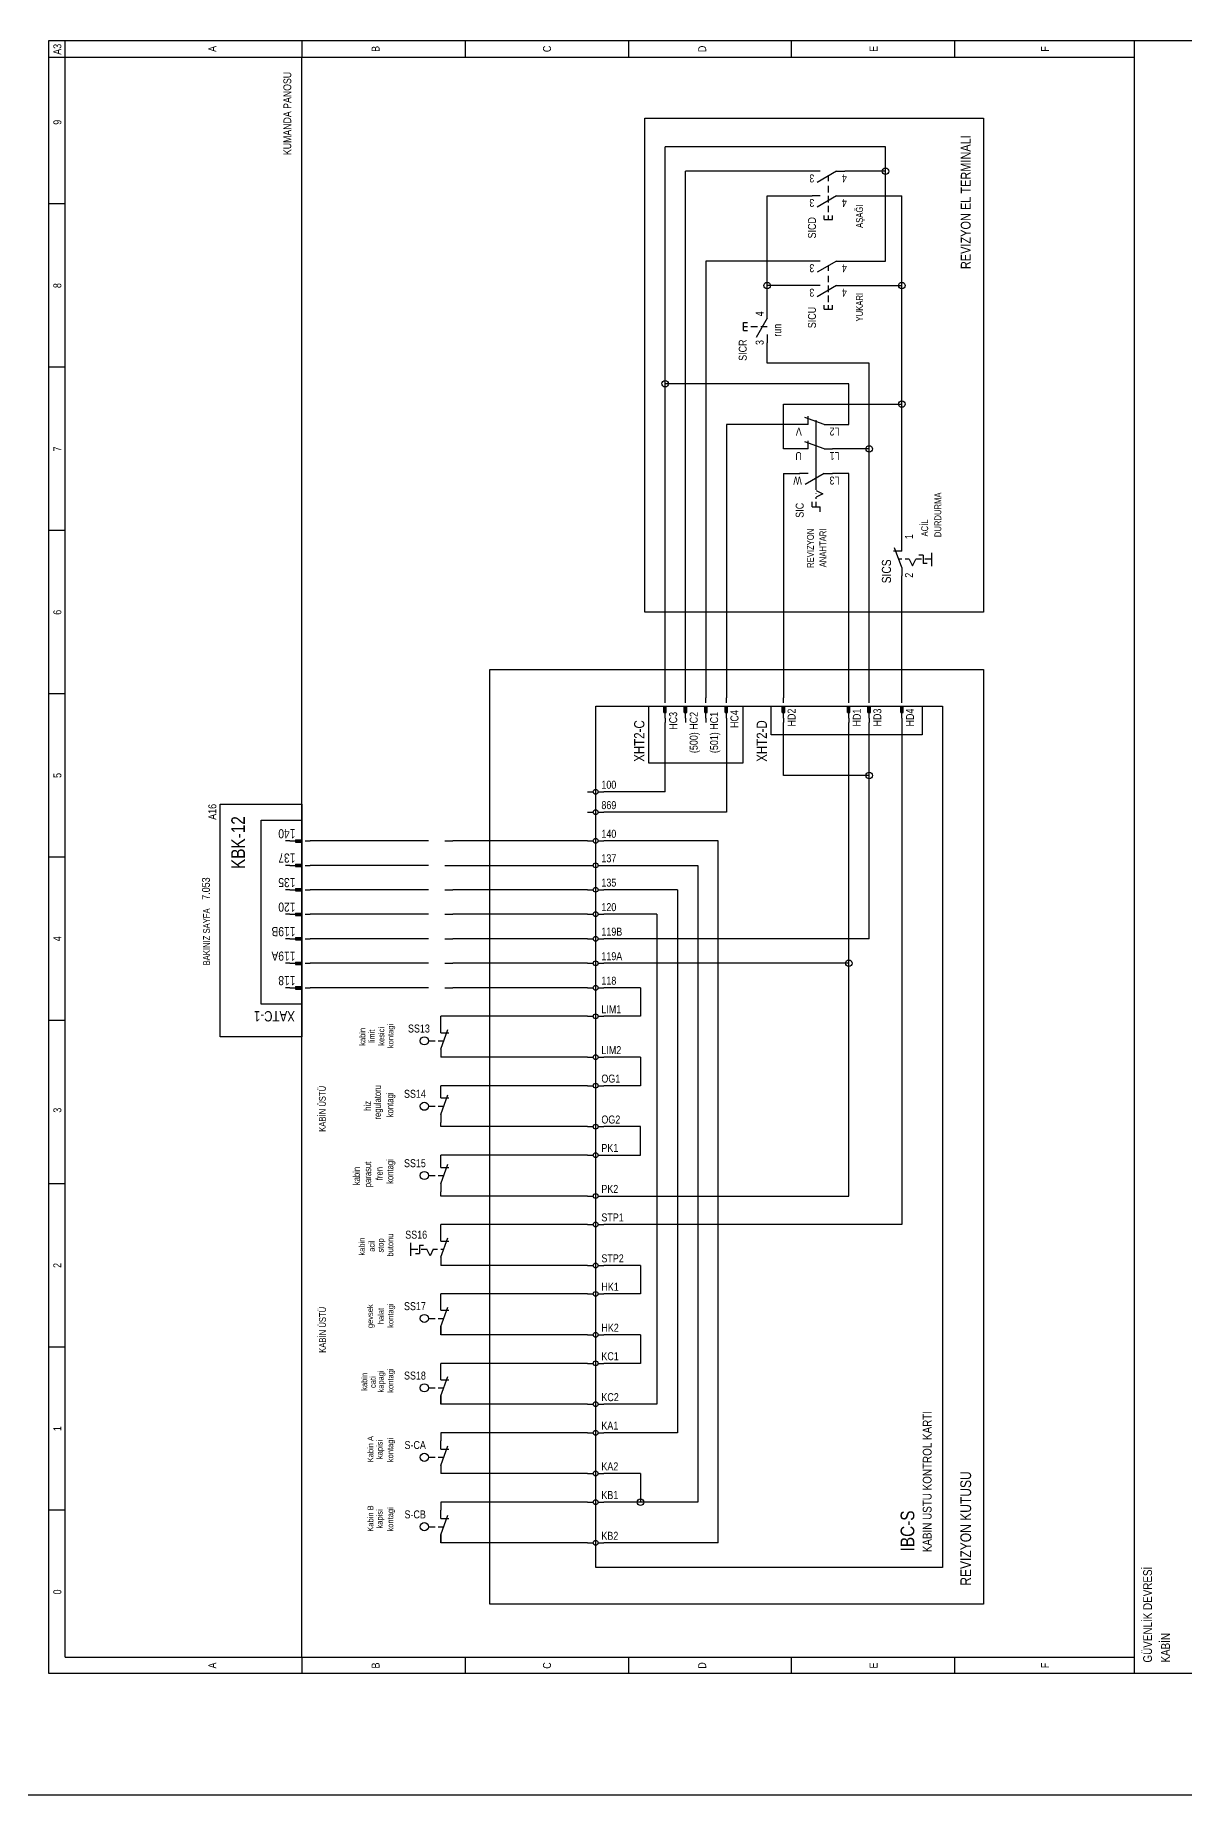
# Model space of a CAD drawing. Header units: centimetres. Extents: x 0 to 12309, y -30 to 2970.
# Drawn here: x 10913 to 11579, y 0 to 1019 of the extents above; entities that cross this region are included whole.
import ezdxf
from ezdxf.enums import TextEntityAlignment as Align

# ---------------------------------------------------------------- set-up
doc = ezdxf.new("R2010")
doc.units = ezdxf.units.CM
for name, color, linetype in [('SCOTT-CERCEVE', 7, 'CONTINUOUS'), ('SCOTT-ELEKTRIK', 3, 'CONTINUOUS'), ('SCOTT-ELEKTRIK-YAZI', 4, 'CONTINUOUS')]:
    doc.layers.add(name, color=color, linetype=linetype)
doc.styles.get("Standard").update_dxf_attribs({"font": 'arial.ttf', "width": 0.8})

msp = doc.modelspace()

# ---------------------------------------------------------------- linework, layer by layer
at = {"layer": 'SCOTT-CERCEVE'}
for points in [[(0, 0), (12308.9, 0), (12308.9, 2970), (0, 2970)], [(100, 0), (12283.9, 0), (12283.9, 2970), (100, 2970)]]:
    msp.add_lwpolyline(points, close=True, dxfattribs=at)
at = {"layer": 'SCOTT-ELEKTRIK'}
for p, q in [((10920.8, 70.2), (10920.8, 1016)), ((10920.8, 1016), (11587.6, 1016)), ((10930.3, 79.7), (10930.3, 1016)), ((11067.4, 1016), (11067.4, 1006.5)), ((11162, 1016), (11162, 1006.5)), ((11256.6, 1016), (11256.6, 1006.5)), ((11351.1, 1006.5), (11351.1, 1016)), ((11445.7, 1006.5), (11445.7, 1016)), ((11549.7, 70.2), (11549.7, 1016)), ((10920.8, 1006.5), (11549.7, 1006.5)), ((11067.4, 79.7), (11067.4, 1006.5)), ((11266, 684.9), (11266, 971)), ((11266, 971), (11462.3, 971)), ((11462.3, 971), (11462.3, 684.9)), ((11405.5, 954.5), (11277.8, 954.5)), ((11277.8, 817.3), (11277.8, 954.5)), ((11405.5, 940.3), (11405.5, 954.5)), ((11289.7, 635.3), (11289.7, 940.3)), ((11363, 940.3), (11289.7, 940.3)), ((11367.7, 940.3), (11363, 940.3)), ((11377.1, 940.3), (11365.9, 933.8)), ((11377.1, 940.3), (11381.9, 940.3)), ((11405.5, 940.3), (11381.9, 940.3)), ((11405.5, 888.3), (11405.5, 940.3)), ((11372.4, 934.6), (11372.4, 937.6)), ((11372.4, 928), (11372.4, 931.8)), ((10930.3, 921.4), (10920.8, 921.4)), ((11336.9, 926.1), (11363, 926.1)), ((11336.9, 874.1), (11336.9, 926.1)), ((11367.7, 926.1), (11363, 926.1)), ((11377.1, 926.1), (11365.9, 919.6)), ((11372.4, 922.3), (11372.4, 926.1)), ((11372.4, 916.6), (11372.4, 920.4)), ((11377.1, 926.1), (11381.9, 926.1)), ((11381.9, 926.1), (11415, 926.1)), ((11415, 874.1), (11415, 926.1)), ((11370, 912.4), (11370, 914.8)), ((11370, 912.4), (11374.8, 912.4)), ((11372.4, 912.4), (11372.4, 914.8)), ((11374.8, 912.4), (11374.8, 914.8)), ((11363, 888.3), (11301.5, 888.3)), ((11301.5, 888.3), (11301.5, 635.3)), ((11367.7, 888.3), (11363, 888.3)), ((11377.1, 888.3), (11365.9, 881.8)), ((11377.1, 888.3), (11381.9, 888.3)), ((11381.9, 888.3), (11405.5, 888.3)), ((11372.4, 882.6), (11372.4, 885.5)), ((11372.4, 876), (11372.4, 879.8)), ((11363, 874.1), (11336.9, 874.1)), ((11336.9, 859.9), (11336.9, 874.1)), ((11367.7, 874.1), (11363, 874.1)), ((11377.1, 874.1), (11365.9, 867.6)), ((11372.4, 870.3), (11372.4, 874.1)), ((11372.4, 864.6), (11372.4, 868.4)), ((11377.1, 874.1), (11381.9, 874.1)), ((11381.9, 874.1), (11415, 874.1)), ((11415, 805.5), (11415, 874.1)), ((11336.9, 855.2), (11336.9, 859.9)), ((11370, 860.4), (11370, 862.7)), ((11370, 860.4), (11374.8, 860.4)), ((11372.4, 860.4), (11372.4, 862.7)), ((11374.8, 860.4), (11374.8, 862.7)), ((11323.2, 852.8), (11325.6, 852.8)), ((11323.2, 848.1), (11323.2, 852.8)), ((11323.2, 850.4), (11325.6, 850.4)), ((11323.2, 848.1), (11325.6, 848.1)), ((11327.5, 850.4), (11331.3, 850.4)), ((11336.9, 855.2), (11330.5, 844)), ((11333.2, 850.4), (11336.9, 850.4)), ((11336.9, 845.7), (11336.9, 841)), ((11336.9, 829.2), (11336.9, 841)), ((10930.3, 826.8), (10920.8, 826.8)), ((11396.1, 829.2), (11336.9, 829.2)), ((11396.1, 779.5), (11396.1, 829.2)), ((11384.2, 817.3), (11277.8, 817.3)), ((11277.8, 635.3), (11277.8, 817.3)), ((11384.2, 793.7), (11384.2, 817.3)), ((11346.4, 779.5), (11346.4, 805.5)), ((11346.4, 805.5), (11415, 805.5)), ((11415, 725), (11415, 805.5)), ((11370, 793.7), (11358.7, 797.8)), ((11360.6, 793.7), (11360.6, 798.4)), ((11365.3, 755.9), (11365.3, 796.1)), ((11313.3, 793.7), (11313.3, 635.3)), ((11355.9, 793.7), (11313.3, 793.7)), ((11355.9, 793.7), (11355.7, 793.7)), ((11360.6, 793.7), (11355.9, 793.7)), ((11370, 793.7), (11374.8, 793.7)), ((11374.6, 793.7), (11374.8, 793.7)), ((11374.8, 793.7), (11384.2, 793.7)), ((11355.9, 779.5), (11346.4, 779.5)), ((11355.9, 779.5), (11355.7, 779.5)), ((11360.6, 779.5), (11355.9, 779.5)), ((11370, 779.5), (11358.7, 783.6)), ((11360.6, 779.5), (11360.6, 784.2)), ((11370, 779.5), (11374.8, 779.5)), ((11374.6, 779.5), (11374.8, 779.5)), ((11396.1, 779.5), (11374.8, 779.5)), ((11396.1, 635.3), (11396.1, 779.5)), ((11346.4, 765.3), (11355.9, 765.3)), ((11346.4, 765.3), (11346.4, 635.3)), ((11355.9, 765.3), (11355.7, 765.3)), ((11360.6, 765.3), (11355.9, 765.3)), ((11370, 765.3), (11358.9, 758.9)), ((11370, 765.3), (11374.8, 765.3)), ((11374.6, 765.3), (11374.8, 765.3)), ((11384.2, 765.3), (11374.8, 765.3)), ((11384.2, 635.3), (11384.2, 765.3)), ((11365.3, 755.4), (11369.1, 753.5)), ((11363, 745.9), (11363, 748.8)), ((11363, 745.9), (11367.7, 745.9)), ((11365.3, 753.5), (11365.3, 753.6)), ((11369.1, 753.5), (11365.3, 751.6)), ((11365.3, 750.7), (11365.3, 751.6)), ((11365.3, 745.9), (11365.3, 748.8)), ((11367.7, 743.1), (11367.7, 745.9)), ((10930.3, 732.2), (10920.8, 732.2)), ((11415, 720.3), (11415, 725)), ((11415, 720.3), (11410.2, 720.3)), ((11415, 710.9), (11410.8, 722.2)), ((11415, 715.6), (11413.3, 715.6)), ((11419.2, 715.6), (11416.9, 715.6)), ((11419.2, 715.6), (11421.1, 711.8)), ((11421.1, 711.8), (11423, 715.6)), ((11426.3, 715.6), (11423, 715.6)), ((11427.3, 717.9), (11424.9, 717.9)), ((11427.3, 717.9), (11427.3, 713.2)), ((11432.4, 715.6), (11428.2, 715.6)), ((11432.4, 711.7), (11432.4, 719.3)), ((11415, 710.9), (11415, 706.1)), ((11415, 635.3), (11415, 706.1)), ((11429.6, 713.2), (11427.3, 713.2)), ((11462.3, 684.9), (11266, 684.9)), ((11176.2, 110.4), (11176.2, 651.8)), ((11176.2, 651.8), (11462.3, 651.8)), ((11462.3, 651.8), (11462.3, 110.4)), ((10930.3, 637.7), (10920.8, 637.7)), ((11277.8, 632.4), (11277.8, 635.3)), ((11289.7, 632.4), (11289.7, 635.3)), ((11301.5, 632.4), (11301.5, 635.3)), ((11313.3, 632.4), (11313.3, 635.3)), ((11346.4, 632.4), (11346.4, 635.3)), ((11384.2, 632.4), (11384.2, 635.3)), ((11396.1, 632.4), (11396.1, 635.3)), ((11415, 632.4), (11415, 635.3)), ((11237.6, 131.7), (11237.6, 630.6)), ((11237.6, 630.6), (11438.6, 630.6)), ((11268.4, 597.5), (11268.4, 630.6)), ((11268.4, 630.6), (11322.8, 630.6)), ((11277.1, 630.6), (11278.5, 630.6)), ((11277.1, 626.8), (11277.1, 630.6)), ((11277.1, 626.8), (11278.5, 626.8)), ((11277.4, 626.8), (11277.4, 630.6)), ((11277.6, 626.8), (11277.6, 630.6)), ((11277.8, 623.5), (11277.8, 630.6)), ((11277.8, 623.5), (11277.8, 621.1)), ((11278.1, 626.8), (11278.1, 630.6)), ((11278.3, 626.8), (11278.3, 630.6)), ((11278.5, 626.8), (11278.5, 630.6)), ((11288.9, 630.6), (11290.4, 630.6)), ((11288.9, 626.8), (11288.9, 630.6)), ((11288.9, 626.8), (11290.4, 626.8)), ((11289.2, 626.8), (11289.2, 630.6)), ((11289.4, 626.8), (11289.4, 630.6)), ((11289.7, 623.5), (11289.7, 630.6)), ((11289.7, 623.5), (11289.7, 621.1)), ((11289.9, 626.8), (11289.9, 630.6)), ((11290.1, 626.8), (11290.1, 630.6)), ((11290.4, 626.8), (11290.4, 630.6)), ((11300.8, 630.6), (11302.2, 630.6)), ((11300.8, 626.8), (11300.8, 630.6)), ((11300.8, 626.8), (11302.2, 626.8)), ((11301, 626.8), (11301, 630.6)), ((11301.2, 626.8), (11301.2, 630.6)), ((11301.5, 623.5), (11301.5, 630.6)), ((11301.5, 623.5), (11301.5, 621.1)), ((11301.7, 626.8), (11301.7, 630.6)), ((11301.9, 626.8), (11301.9, 630.6)), ((11302.2, 626.8), (11302.2, 630.6)), ((11312.6, 630.6), (11314, 630.6)), ((11312.6, 626.8), (11312.6, 630.6)), ((11312.6, 626.8), (11314, 626.8)), ((11312.8, 626.8), (11312.8, 630.6)), ((11313.1, 626.8), (11313.1, 630.6)), ((11313.3, 623.5), (11313.3, 630.6)), ((11313.3, 623.5), (11313.3, 621.1)), ((11313.5, 626.8), (11313.5, 630.6)), ((11313.8, 626.8), (11313.8, 630.6)), ((11314, 626.8), (11314, 630.6)), ((11322.8, 630.6), (11322.8, 597.5)), ((11339.3, 614), (11339.3, 630.6)), ((11339.3, 630.6), (11426.8, 630.6)), ((11345.7, 630.6), (11347.1, 630.6)), ((11345.7, 626.8), (11345.7, 630.6)), ((11345.7, 626.8), (11347.1, 626.8)), ((11345.9, 626.8), (11345.9, 630.6)), ((11346.2, 626.8), (11346.2, 630.6)), ((11346.4, 623.5), (11346.4, 630.6)), ((11346.4, 623.5), (11346.4, 621.1)), ((11346.6, 626.8), (11346.6, 630.6)), ((11346.9, 626.8), (11346.9, 630.6)), ((11347.1, 626.8), (11347.1, 630.6)), ((11383.5, 630.6), (11384.9, 630.6)), ((11383.5, 626.8), (11383.5, 630.6)), ((11383.5, 626.8), (11384.9, 626.8)), ((11383.8, 626.8), (11383.8, 630.6)), ((11384, 626.8), (11384, 630.6)), ((11384.2, 623.5), (11384.2, 630.6)), ((11384.2, 623.5), (11384.2, 621.1)), ((11384.5, 626.8), (11384.5, 630.6)), ((11384.7, 626.8), (11384.7, 630.6)), ((11384.9, 626.8), (11384.9, 630.6)), ((11395.3, 630.6), (11396.8, 630.6)), ((11395.3, 626.8), (11395.3, 630.6)), ((11395.3, 626.8), (11396.8, 626.8)), ((11395.6, 626.8), (11395.6, 630.6)), ((11395.8, 626.8), (11395.8, 630.6)), ((11396.1, 623.5), (11396.1, 630.6)), ((11396.1, 623.5), (11396.1, 621.1)), ((11396.3, 626.8), (11396.3, 630.6)), ((11396.5, 626.8), (11396.5, 630.6)), ((11396.8, 626.8), (11396.8, 630.6)), ((11414.3, 630.6), (11415.7, 630.6)), ((11414.3, 626.8), (11414.3, 630.6)), ((11414.3, 626.8), (11415.7, 626.8)), ((11414.5, 626.8), (11414.5, 630.6)), ((11414.7, 626.8), (11414.7, 630.6)), ((11415, 623.5), (11415, 630.6)), ((11415, 623.5), (11415, 621.1)), ((11415.2, 626.8), (11415.2, 630.6)), ((11415.4, 626.8), (11415.4, 630.6)), ((11415.7, 626.8), (11415.7, 630.6)), ((11426.8, 630.6), (11426.8, 614)), ((11438.6, 630.6), (11438.6, 131.7)), ((11277.8, 580.9), (11277.8, 621.1)), ((11313.3, 621.1), (11313.3, 569.1)), ((11426.8, 614), (11339.3, 614)), ((11346.4, 590.4), (11346.4, 621.1)), ((11384.2, 481.6), (11384.2, 621.1)), ((11396.1, 590.4), (11396.1, 621.1)), ((11415, 621.1), (11415, 330.3)), ((11322.8, 597.5), (11268.4, 597.5)), ((11396.1, 590.4), (11346.4, 590.4)), ((11396.1, 495.8), (11396.1, 590.4)), ((11020.1, 439), (11020.1, 573.8)), ((11020.1, 573.8), (11067.4, 573.8)), ((11067.4, 573.8), (11067.4, 439)), ((11232.9, 580.9), (11236.2, 580.9)), ((11239.1, 580.9), (11242.4, 580.9)), ((11277.8, 580.9), (11242.4, 580.9)), ((11043.8, 458), (11043.8, 564.4)), ((11043.8, 564.4), (11067.4, 564.4)), ((11067.4, 564.4), (11067.4, 458)), ((11232.9, 569.1), (11236.2, 569.1)), ((11239.1, 569.1), (11242.4, 569.1)), ((11313.3, 569.1), (11242.4, 569.1)), ((11060.3, 552.5), (11057.9, 552.5)), ((11060.3, 552.5), (11067.4, 552.5)), ((11063.6, 553.2), (11067.4, 553.2)), ((11063.6, 553.2), (11063.6, 551.8)), ((11063.6, 553), (11067.4, 553)), ((11063.6, 552.8), (11067.4, 552.8)), ((11063.6, 552.3), (11067.4, 552.3)), ((11063.6, 552.1), (11067.4, 552.1)), ((11063.6, 551.8), (11067.4, 551.8)), ((11067.4, 553.2), (11067.4, 551.8)), ((11069.3, 552.5), (11072.1, 552.5)), ((11136, 552.5), (11072.1, 552.5)), ((11140.7, 552.5), (11136, 552.5)), ((11150.2, 552.5), (11154.9, 552.5)), ((11232.9, 552.5), (11154.9, 552.5)), ((11232.9, 552.5), (11236.2, 552.5)), ((11239.1, 552.5), (11242.4, 552.5)), ((11308.6, 552.5), (11242.4, 552.5)), ((11308.6, 145.9), (11308.6, 552.5)), ((10930.3, 543.1), (10920.8, 543.1)), ((11060.3, 538.3), (11057.9, 538.3)), ((11060.3, 538.3), (11067.4, 538.3)), ((11063.6, 539.1), (11067.4, 539.1)), ((11063.6, 539.1), (11063.6, 537.6)), ((11063.6, 538.8), (11067.4, 538.8)), ((11063.6, 538.6), (11067.4, 538.6)), ((11063.6, 538.1), (11067.4, 538.1)), ((11063.6, 537.9), (11067.4, 537.9)), ((11063.6, 537.6), (11067.4, 537.6)), ((11067.4, 539.1), (11067.4, 537.6)), ((11069.3, 538.3), (11072.1, 538.3)), ((11136, 538.3), (11072.1, 538.3)), ((11140.7, 538.3), (11136, 538.3)), ((11150.2, 538.3), (11154.9, 538.3)), ((11154.9, 538.3), (11232.9, 538.3)), ((11232.9, 538.3), (11236.2, 538.3)), ((11239.1, 538.3), (11242.4, 538.3)), ((11242.4, 538.3), (11296.7, 538.3)), ((11296.7, 538.3), (11296.7, 169.5)), ((11060.3, 524.2), (11057.9, 524.2)), ((11060.3, 524.2), (11067.4, 524.2)), ((11063.6, 524.9), (11067.4, 524.9)), ((11063.6, 524.9), (11063.6, 523.5)), ((11063.6, 524.6), (11067.4, 524.6)), ((11063.6, 524.4), (11067.4, 524.4)), ((11063.6, 523.9), (11067.4, 523.9)), ((11063.6, 523.7), (11067.4, 523.7)), ((11063.6, 523.5), (11067.4, 523.5)), ((11067.4, 524.9), (11067.4, 523.5)), ((11069.3, 524.2), (11072.1, 524.2)), ((11136, 524.2), (11072.1, 524.2)), ((11140.7, 524.2), (11136, 524.2)), ((11150.2, 524.2), (11154.9, 524.2)), ((11232.9, 524.2), (11154.9, 524.2)), ((11232.9, 524.2), (11236.2, 524.2)), ((11239.1, 524.2), (11242.4, 524.2)), ((11284.9, 524.2), (11242.4, 524.2)), ((11284.9, 524.2), (11284.9, 209.7)), ((11060.3, 510), (11057.9, 510)), ((11060.3, 510), (11067.4, 510)), ((11063.6, 510.7), (11067.4, 510.7)), ((11063.6, 510.7), (11063.6, 509.3)), ((11063.6, 510.4), (11067.4, 510.4)), ((11063.6, 510.2), (11067.4, 510.2)), ((11063.6, 509.7), (11067.4, 509.7)), ((11067.4, 510.7), (11067.4, 509.3)), ((11069.3, 510), (11072.1, 510)), ((11136, 510), (11072.1, 510)), ((11140.7, 510), (11136, 510)), ((11150.2, 510), (11154.9, 510)), ((11232.9, 510), (11154.9, 510)), ((11232.9, 510), (11236.2, 510)), ((11239.1, 510), (11242.4, 510)), ((11273.1, 510), (11242.4, 510)), ((11273.1, 510), (11273.1, 226.2)), ((11063.6, 509.5), (11067.4, 509.5)), ((11063.6, 509.3), (11067.4, 509.3)), ((11060.3, 495.8), (11057.9, 495.8)), ((11060.3, 495.8), (11067.4, 495.8)), ((11063.6, 496.5), (11067.4, 496.5)), ((11063.6, 496.5), (11063.6, 495.1)), ((11063.6, 496.3), (11067.4, 496.3)), ((11063.6, 496), (11067.4, 496)), ((11063.6, 495.6), (11067.4, 495.6)), ((11063.6, 495.3), (11067.4, 495.3)), ((11063.6, 495.1), (11067.4, 495.1)), ((11067.4, 496.5), (11067.4, 495.1)), ((11069.3, 495.8), (11072.1, 495.8)), ((11136, 495.8), (11072.1, 495.8)), ((11140.7, 495.8), (11136, 495.8)), ((11150.2, 495.8), (11154.9, 495.8)), ((11232.9, 495.8), (11154.9, 495.8)), ((11232.9, 495.8), (11236.2, 495.8)), ((11239.1, 495.8), (11242.4, 495.8)), ((11396.1, 495.8), (11242.4, 495.8)), ((11060.3, 481.6), (11057.9, 481.6)), ((11060.3, 481.6), (11067.4, 481.6)), ((11063.6, 482.3), (11067.4, 482.3)), ((11063.6, 482.3), (11063.6, 480.9)), ((11063.6, 482.1), (11067.4, 482.1)), ((11063.6, 481.8), (11067.4, 481.8)), ((11063.6, 481.4), (11067.4, 481.4)), ((11063.6, 481.1), (11067.4, 481.1)), ((11063.6, 480.9), (11067.4, 480.9)), ((11067.4, 482.3), (11067.4, 480.9)), ((11069.3, 481.6), (11072.1, 481.6)), ((11136, 481.6), (11072.1, 481.6)), ((11140.7, 481.6), (11136, 481.6)), ((11150.2, 481.6), (11154.9, 481.6)), ((11232.9, 481.6), (11154.9, 481.6)), ((11232.9, 481.6), (11236.2, 481.6)), ((11239.1, 481.6), (11242.4, 481.6)), ((11384.2, 481.6), (11242.4, 481.6)), ((11384.2, 346.8), (11384.2, 481.6)), ((11060.3, 467.4), (11057.9, 467.4)), ((11060.3, 467.4), (11067.4, 467.4)), ((11063.6, 468.1), (11067.4, 468.1)), ((11063.6, 468.1), (11063.6, 466.7)), ((11063.6, 467.9), (11067.4, 467.9)), ((11063.6, 467.7), (11067.4, 467.7)), ((11063.6, 467.2), (11067.4, 467.2)), ((11063.6, 466.9), (11067.4, 466.9)), ((11063.6, 466.7), (11067.4, 466.7)), ((11067.4, 468.1), (11067.4, 466.7)), ((11069.3, 467.4), (11072.1, 467.4)), ((11136, 467.4), (11072.1, 467.4)), ((11140.7, 467.4), (11136, 467.4)), ((11150.2, 467.4), (11154.9, 467.4)), ((11232.9, 467.4), (11154.9, 467.4)), ((11232.9, 467.4), (11236.2, 467.4)), ((11239.1, 467.4), (11242.4, 467.4)), ((11263.6, 467.4), (11242.4, 467.4)), ((11263.6, 467.4), (11263.6, 450.9)), ((10930.3, 448.5), (10920.8, 448.5)), ((11067.4, 458), (11043.8, 458)), ((11147.8, 446.1), (11147.8, 450.9)), ((11232.9, 450.9), (11147.8, 450.9)), ((11232.9, 450.9), (11236.2, 450.9)), ((11239.1, 450.9), (11242.4, 450.9)), ((11263.6, 450.9), (11242.4, 450.9)), ((11067.4, 439), (11020.1, 439)), ((11147.8, 441.4), (11147.8, 446.1)), ((11147.8, 431.9), (11151.9, 443.3)), ((11147.8, 441.4), (11152.5, 441.4)), ((11140.7, 436.7), (11144.6, 436.7)), ((11146.3, 436.7), (11149.5, 436.7)), ((11147.8, 431.9), (11147.8, 427.2)), ((11232.9, 427.2), (11147.8, 427.2)), ((11232.9, 427.2), (11236.2, 427.2)), ((11239.1, 427.2), (11242.4, 427.2)), ((11263.6, 427.2), (11242.4, 427.2)), ((11263.6, 427.2), (11263.6, 410.7)), ((11232.9, 410.7), (11147.8, 410.7)), ((11147.8, 408.3), (11147.8, 410.7)), ((11147.8, 403.6), (11147.8, 408.3)), ((11232.9, 410.7), (11236.2, 410.7)), ((11239.1, 410.7), (11242.4, 410.7)), ((11263.6, 410.7), (11242.4, 410.7)), ((11140.7, 398.8), (11144.6, 398.8)), ((11146.3, 398.8), (11149.5, 398.8)), ((11147.8, 394.1), (11151.9, 405.5)), ((11147.8, 403.6), (11152.5, 403.6)), ((11147.8, 394.1), (11147.8, 389.4)), ((11147.8, 387), (11147.8, 389.4)), ((11232.9, 387), (11147.8, 387)), ((11232.9, 387), (11236.2, 387)), ((11239.1, 387), (11242.4, 387)), ((11263.6, 387), (11242.4, 387)), ((11263.6, 370.5), (11263.6, 387)), ((11232.9, 370.5), (11147.8, 370.5)), ((11147.8, 368.1), (11147.8, 370.5)), ((11147.8, 363.4), (11147.8, 368.1)), ((11232.9, 370.5), (11236.2, 370.5)), ((11239.1, 370.5), (11242.4, 370.5)), ((11242.4, 370.5), (11263.6, 370.5)), ((11140.7, 358.7), (11144.6, 358.7)), ((11146.3, 358.7), (11149.5, 358.7)), ((11147.8, 353.9), (11151.9, 365.3)), ((11147.8, 363.4), (11152.5, 363.4)), ((10930.3, 353.9), (10920.8, 353.9)), ((11147.8, 353.9), (11147.8, 349.2)), ((11147.8, 346.8), (11147.8, 349.2)), ((11232.9, 346.8), (11147.8, 346.8)), ((11232.9, 346.8), (11236.2, 346.8)), ((11239.1, 346.8), (11242.4, 346.8)), ((11242.4, 346.8), (11384.2, 346.8)), ((11147.8, 325.6), (11147.8, 330.3)), ((11232.9, 330.3), (11147.8, 330.3)), ((11232.9, 330.3), (11236.2, 330.3)), ((11239.1, 330.3), (11242.4, 330.3)), ((11415, 330.3), (11242.4, 330.3)), ((11130.4, 312.1), (11130.4, 319.7)), ((11130.4, 316), (11134.6, 316)), ((11135.5, 318.4), (11137.9, 318.4)), ((11135.5, 318.4), (11135.5, 313.6)), ((11136.4, 316), (11139.8, 316)), ((11141.6, 312.2), (11139.8, 316)), ((11143.5, 316), (11141.6, 312.2)), ((11143.5, 316), (11145.9, 316)), ((11147.8, 320.7), (11147.8, 325.5)), ((11147.8, 311.3), (11151.9, 322.6)), ((11147.8, 320.7), (11152.5, 320.7)), ((11147.8, 316), (11149.5, 316)), ((11133.1, 313.6), (11135.5, 313.6)), ((11147.8, 311.3), (11147.8, 306.5)), ((11147.8, 306.5), (11147.8, 306.6)), ((11232.9, 306.6), (11147.8, 306.6)), ((11232.9, 306.6), (11236.2, 306.6)), ((11239.1, 306.6), (11242.4, 306.6)), ((11263.6, 306.6), (11242.4, 306.6)), ((11263.6, 306.6), (11263.6, 290.1)), ((11147.8, 285.4), (11147.8, 290.1)), ((11232.9, 290.1), (11147.8, 290.1)), ((11232.9, 290.1), (11236.2, 290.1)), ((11239.1, 290.1), (11242.4, 290.1)), ((11263.6, 290.1), (11242.4, 290.1)), ((11140.7, 275.9), (11144.6, 275.9)), ((11146.3, 275.9), (11149.5, 275.9)), ((11147.8, 280.6), (11147.8, 285.4)), ((11147.8, 271.2), (11151.9, 282.5)), ((11147.8, 280.6), (11152.5, 280.6)), ((11147.8, 271.2), (11147.8, 266.4)), ((11147.8, 266.4), (11147.8, 271.2)), ((11232.9, 266.4), (11147.8, 266.4)), ((11232.9, 266.4), (11236.2, 266.4)), ((11239.1, 266.4), (11242.4, 266.4)), ((11263.6, 266.4), (11242.4, 266.4)), ((11263.6, 266.4), (11263.6, 249.9)), ((10930.3, 259.3), (10920.8, 259.3)), ((11147.8, 245.2), (11147.8, 249.9)), ((11232.9, 249.9), (11147.8, 249.9)), ((11147.8, 240.4), (11147.8, 245.2)), ((11232.9, 249.9), (11236.2, 249.9)), ((11239.1, 249.9), (11242.4, 249.9)), ((11263.6, 249.9), (11242.4, 249.9)), ((11140.7, 235.7), (11144.6, 235.7)), ((11146.3, 235.7), (11149.5, 235.7)), ((11147.8, 231), (11151.9, 242.3)), ((11147.8, 240.4), (11152.5, 240.4)), ((11147.8, 231), (11147.8, 226.2)), ((11147.8, 226.2), (11147.8, 231)), ((11232.9, 226.2), (11147.8, 226.2)), ((11232.9, 226.2), (11236.2, 226.2)), ((11239.1, 226.2), (11242.4, 226.2)), ((11273.1, 226.2), (11242.4, 226.2)), ((11147.8, 209.7), (11147.8, 205)), ((11232.9, 209.7), (11147.8, 209.7)), ((11147.8, 200.2), (11147.8, 205)), ((11232.9, 209.7), (11236.2, 209.7)), ((11239.1, 209.7), (11242.4, 209.7)), ((11284.9, 209.7), (11242.4, 209.7)), ((11140.7, 195.5), (11144.6, 195.5)), ((11146.3, 195.5), (11149.5, 195.5)), ((11147.8, 190.8), (11151.9, 202.1)), ((11147.8, 200.2), (11152.5, 200.2)), ((11147.8, 190.8), (11147.8, 186.1)), ((11147.8, 190.8), (11147.8, 186.1)), ((11232.9, 186.1), (11147.8, 186.1)), ((11232.9, 186.1), (11236.2, 186.1)), ((11239.1, 186.1), (11242.4, 186.1)), ((11263.6, 186.1), (11242.4, 186.1)), ((11263.6, 186.1), (11263.6, 169.5)), ((10930.3, 164.8), (10920.8, 164.8)), ((11147.8, 169.5), (11147.8, 164.8)), ((11232.9, 169.5), (11147.8, 169.5)), ((11147.8, 160), (11147.8, 164.8)), ((11232.9, 169.5), (11236.2, 169.5)), ((11239.1, 169.5), (11242.4, 169.5)), ((11263.6, 169.5), (11242.4, 169.5)), ((11296.7, 169.5), (11263.6, 169.5)), ((11140.7, 155.3), (11144.6, 155.3)), ((11146.3, 155.3), (11149.5, 155.3)), ((11147.8, 150.6), (11151.9, 161.9)), ((11147.8, 160), (11152.5, 160)), ((11147.8, 150.6), (11147.8, 145.9)), ((11147.8, 145.9), (11147.8, 150.6)), ((11232.9, 145.9), (11147.8, 145.9)), ((11232.9, 145.9), (11236.2, 145.9)), ((11239.1, 145.9), (11242.4, 145.9)), ((11308.6, 145.9), (11242.4, 145.9)), ((11438.6, 131.7), (11237.6, 131.7)), ((11462.3, 110.4), (11176.2, 110.4)), ((10930.3, 79.7), (11549.7, 79.7)), ((11067.4, 79.7), (11067.4, 70.2)), ((11162, 79.7), (11162, 70.2)), ((11256.6, 79.7), (11256.6, 70.2)), ((11351.1, 70.2), (11351.1, 79.7)), ((11445.7, 70.2), (11445.7, 79.7)), ((11587.6, 70.2), (10920.8, 70.2))]:
    msp.add_line(p, q, dxfattribs=at)
for centre, radius in [((11405.5, 940.3), 1.89), ((11336.9, 874.1), 1.89), ((11415, 874.1), 1.89), ((11277.8, 817.3), 1.89), ((11415, 805.5), 1.89), ((11396.1, 779.5), 1.89), ((11396.1, 590.4), 1.89), ((11237.6, 580.9), 1.42), ((11237.6, 569.1), 1.42), ((11237.6, 552.5), 1.42), ((11237.6, 538.3), 1.42), ((11237.6, 524.2), 1.42), ((11237.6, 510), 1.42), ((11237.6, 495.8), 1.42), ((11237.6, 481.6), 1.42), ((11384.2, 481.6), 1.89), ((11237.6, 467.4), 1.42), ((11237.6, 450.9), 1.42), ((11138.3, 436.7), 2.36), ((11237.6, 427.2), 1.42), ((11237.6, 410.7), 1.42), ((11138.3, 398.8), 2.36), ((11237.6, 387), 1.42), ((11237.6, 370.5), 1.42), ((11138.3, 358.7), 2.36), ((11237.6, 346.8), 1.42), ((11237.6, 330.3), 1.42), ((11237.6, 306.6), 1.42), ((11237.6, 290.1), 1.42), ((11138.3, 275.9), 2.36), ((11237.6, 266.4), 1.42), ((11237.6, 249.9), 1.42), ((11138.3, 235.7), 2.36), ((11237.6, 226.2), 1.42), ((11237.6, 209.7), 1.42), ((11138.3, 195.5), 2.36), ((11237.6, 186.1), 1.42), ((11237.6, 169.5), 1.42), ((11263.6, 169.5), 1.89), ((11138.3, 155.3), 2.36), ((11237.6, 145.9), 1.42)]:
    msp.add_circle(centre, radius, dxfattribs=at)

# ---------------------------------------------------------------- texts
at = {"layer": 'SCOTT-ELEKTRIK-YAZI', "width": 0.8}
for s, height, rotation, p in [('A3', 4.63, 90, (10928, 1007.8)), ('3', 4.63, 180, (11364.3, 938.5)), ('3', 4.63, 180, (11364.3, 924.3)), ('3', 4.63, 180, (11364.3, 886.5)), ('3', 4.63, 180, (11364.3, 872.3)), ('run', 4.63, 90, (11345.1, 844.5)), ('3', 4.63, 90, (11334.9, 839.7)), ('V', 4.63, 180, (11357, 791.9)), ('U', 4.63, 180, (11357, 777.7)), ('W', 4.63, 180, (11357, 763.5)), ('DURDURMA', 3.97, 90, (11437.8, 728.4)), ('ACİL', 3.97, 90, (11430.2, 728.8)), ('1', 4.63, 90, (11421.4, 727.3)), ('XHT2-C', 5.96, 90, (11265.8, 598.3)), ('XHT2-D', 5.96, 90, (11336.8, 598.3)), ('140', 5.3, 180, (11063.6, 559.3)), ('137', 5.3, 180, (11063.6, 545.2)), ('7.053', 4.63, 90, (11014.1, 518.4)), ('135', 5.3, 180, (11063.6, 531)), ('120', 5.3, 180, (11063.6, 516.8)), ('119B', 5.3, 180, (11063.6, 502.6)), ('119A', 5.3, 180, (11063.6, 488.4)), ('118', 5.3, 180, (11063.6, 474.2)), ('XATC-1', 5.96, 180, (11063.3, 453.9)), ('KABIN USTU KONTROL KARTI', 5.107, 90, (11432.2, 140.5)), ('REVIZYON KUTUSU', 6.242, 90, (11455.1, 121.1)), ('IBC-S', 7.94, 90, (11422.2, 141)), ('GÜVENLİK DEVRESİ', 5.107, 90, (11559.9, 76.6)), ('KABİN', 5.11, 90, (11570.3, 76.6))]:
    msp.add_text(s, height=height, rotation=rotation, dxfattribs=at).set_placement(p)
for s, height, p in [('A', 4.63, (11017.8, 1011.2)), ('B', 4.63, (11112.4, 1011.2)), ('C', 4.63, (11211.7, 1011.2)), ('D', 4.63, (11301.6, 1011.2)), ('E', 4.63, (11400.9, 1011.2)), ('F', 4.63, (11500.2, 1011.2)), ('9', 4.63, (10928, 968.7)), ('AŞAĞI', 3.97, (11392.4, 914.3)), ('8', 4.63, (10928, 874.1)), ('YUKARI', 3.97, (11392.4, 861.6)), ('7', 4.63, (10928, 779.5)), ('SICS', 5.3, (11408.7, 708.6)), ('6', 4.63, (10928, 684.9)), ('5', 4.63, (10928, 590.4)), ('4', 4.63, (10928, 495.8)), ('kabin', 3.4, (11104.1, 439)), ('limit', 3.4, (11109.5, 439.3)), ('kesici', 3.4, (11115.1, 439.3)), ('kontagi', 3.4, (11120.4, 439.5)), ('KABİN ÜSTÜ', 3.97, (11081.2, 397.3)), ('regulatoru', 3.97, (11113.2, 401.1)), ('3', 4.63, (10928, 396.5)), ('hiz', 3.97, (11107.4, 399)), ('kontagi', 3.97, (11120.4, 399.6)), ('kontagi', 3.97, (11120.4, 361)), ('kabin', 3.97, (11101, 358.4)), ('parasut', 3.97, (11107.5, 359.3)), ('fren', 3.97, (11114.2, 359.8)), ('kabin', 3.4, (11103.8, 317.5)), ('acil', 3.4, (11109.5, 317.8)), ('stop', 3.4, (11114.7, 318.2)), ('butonu', 3.4, (11120.3, 318.4)), ('2', 4.63, (10928, 306.6)), ('KABİN ÜSTÜ', 3.97, (11081.3, 269.3)), ('gevsek', 3.4, (11108.6, 277.2)), ('halat', 3.4, (11114.8, 277.3)), ('kontagi', 3.4, (11120.4, 277.5)), ('kapagi', 3.4, (11114.8, 239.4)), ('kontagi', 3.4, (11120.4, 239.9)), ('kabin', 3.4, (11105.2, 239.2)), ('cati', 3.4, (11110.2, 239)), ('1', 4.63, (10928, 212.1)), ('Kabin A', 3.4, (11108.8, 200.2)), ('kapisi', 3.4, (11114.1, 200)), ('kontagi', 3.4, (11120.3, 199.7)), ('Kabin B', 3.4, (11108.8, 160)), ('kapisi', 3.4, (11114.1, 159.8)), ('kontagi', 3.4, (11120.3, 159.5)), ('0', 4.63, (10928, 117.5)), ('A', 4.63, (11017.8, 74.9)), ('B', 4.63, (11112.4, 74.9)), ('C', 4.63, (11211.7, 74.9)), ('D', 4.63, (11301.6, 74.9)), ('E', 4.63, (11400.9, 74.9)), ('F', 4.63, (11500.2, 74.9))]:
    msp.add_text(s, height=height, rotation=90, dxfattribs=at).set_placement(p, align=Align.CENTER)
for s, height, rotation, p in [('KUMANDA PANOSU', 4.54, 90, (11061.2, 997.9)), ('REVIZYON EL TERMINALI', 5.675, 90, (11454.8, 961.2)), ('4', 4.63, 180, (11380.2, 938.5)), ('4', 4.63, 180, (11380.2, 924.3)), ('SICD', 4.63, 90, (11365.2, 913.8)), ('4', 4.63, 180, (11380.2, 886.5)), ('4', 4.63, 180, (11380.2, 872.3)), ('4', 4.63, 90, (11334.9, 859.2)), ('SICU', 4.63, 90, (11365.2, 861.8)), ('SICR', 4.63, 90, (11325.1, 842.9)), ('L2', 4.63, 180, (11373.1, 791.9)), ('L1', 4.63, 180, (11373.1, 777.7)), ('L3', 4.63, 180, (11373.1, 763.5)), ('SIC', 4.63, 90, (11358.1, 748.3)), ('REVIZYON', 3.97, 90, (11364, 733.3)), ('ANAHTARI', 3.97, 90, (11371.2, 733.4)), ('2', 4.63, 90, (11421.4, 707.8)), ('HC3', 4.63, 90, (11284.8, 627.2)), ('(500) HC2', 4.63, 90, (11296.7, 627.2)), ('(501) HC1', 4.63, 90, (11308.5, 627.2)), ('HC4', 4.63, 90, (11320.3, 628.2)), ('HD2', 4.63, 90, (11353.4, 629.1)), ('HD1', 4.63, 90, (11391.2, 629.1)), ('HD3', 4.63, 90, (11403.1, 629.1)), ('HD4', 4.63, 90, (11422, 629.1)), ('A16', 4.63, 90, (11017.8, 573.9)), ('KBK-12', 7.94, 90, (11034.4, 566.8)), ('BAKINIZ SAYFA', 3.972, 90, (11014.1, 513.4))]:
    msp.add_text(s, height=height, rotation=rotation, dxfattribs=at).set_placement(p, align=Align.RIGHT)
for s, p in [('100', (11240.9, 582.7)), ('869', (11240.9, 570.9)), ('140', (11240.9, 554.3)), ('137', (11240.9, 540.1)), ('135', (11240.9, 526)), ('120', (11240.9, 511.8)), ('119B', (11240.9, 497.6)), ('119A', (11240.9, 483.4)), ('118', (11240.9, 469.2)), ('LIM1', (11240.9, 452.7)), ('LIM2', (11240.9, 429)), ('OG1', (11240.9, 412.5)), ('OG2', (11240.9, 388.8)), ('PK1', (11240.9, 372.3)), ('PK2', (11240.9, 348.6)), ('STP1', (11240.9, 332.1)), ('STP2', (11240.9, 308.4)), ('HK1', (11240.9, 291.9)), ('HK2', (11240.9, 268.2)), ('KC1', (11240.9, 251.7)), ('KC2', (11240.9, 228)), ('KA1', (11240.9, 211.5)), ('KA2', (11240.9, 187.9)), ('KB1', (11240.9, 171.3)), ('KB2', (11240.9, 147.7))]:
    msp.add_text(s, height=4.63, dxfattribs=at).set_placement(p)
for s, p in [('SS13', (11141.5, 441.5)), ('SS14', (11139.2, 403.7)), ('SS15', (11139.2, 363.5)), ('SS17', (11139.2, 280.7)), ('SS18', (11139.2, 240.5)), ('S-CA', (11139.2, 200.3)), ('S-CB', (11139.2, 160.1))]:
    msp.add_text(s, height=4.63, dxfattribs=at).set_placement(p, align=Align.RIGHT)
msp.add_text('SS16', height=4.63, dxfattribs=at).set_placement((11133.6, 322.1), align=Align.CENTER)

doc.saveas('drawing.dxf')
